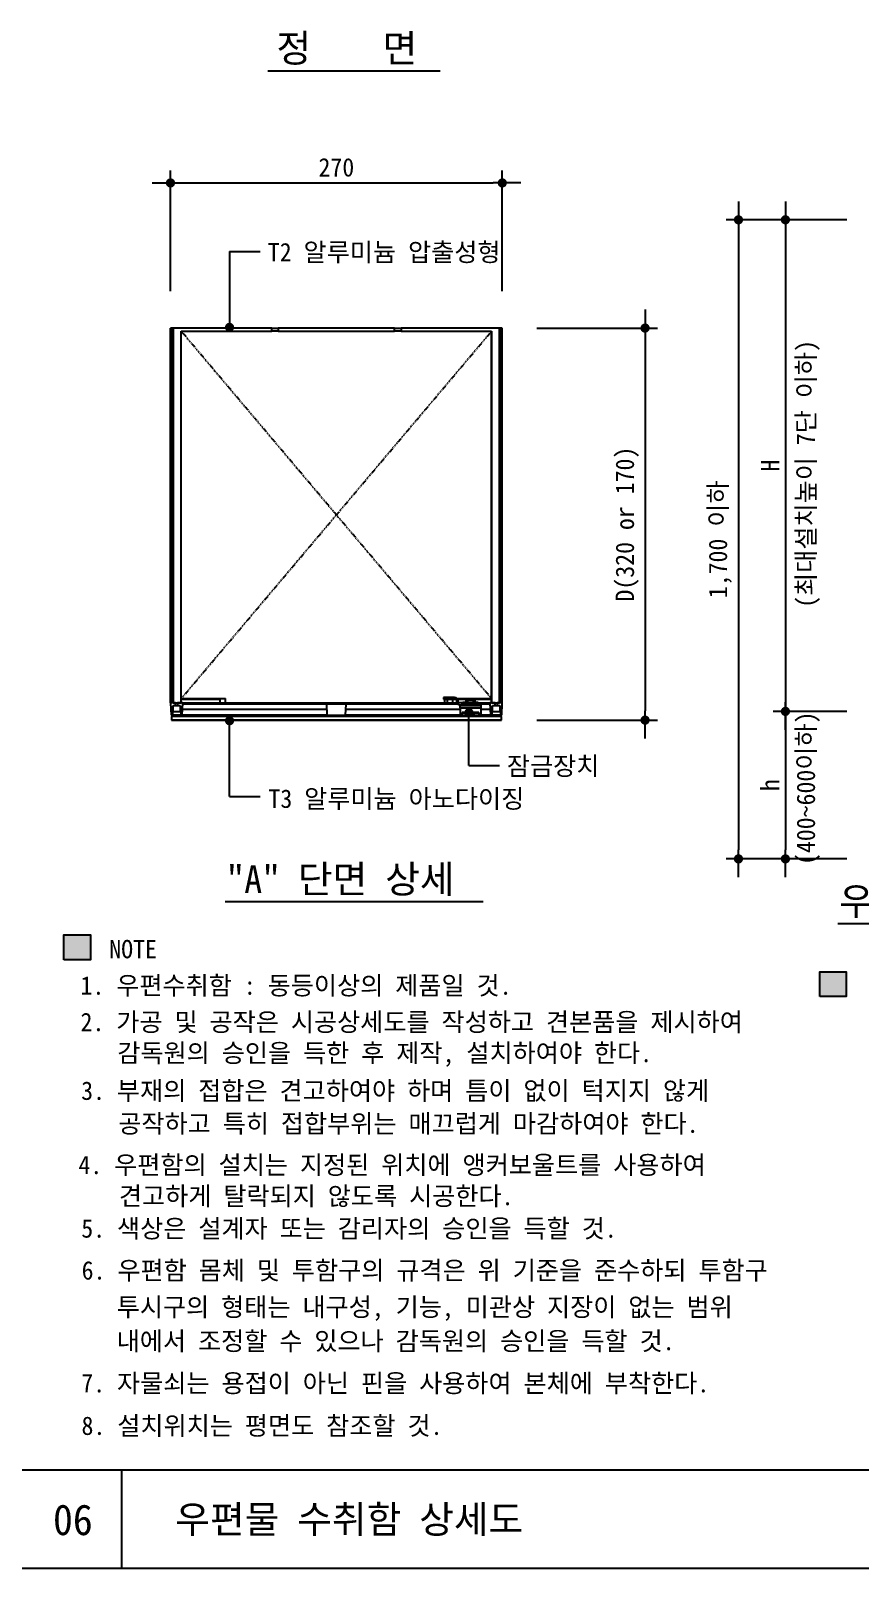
# Model space of a CAD drawing. Header units: millimetres. Extents: x 209 to 75467, y 6568 to 12199.
# Drawn here: x 74028 to 74703, y 6652 to 7903 of the extents above; entities that cross this region are included whole.
import ezdxf

# ---------------------------------------------------------------- set-up
doc = ezdxf.new("R2010")
doc.units = ezdxf.units.MM
doc.header["$MEASUREMENT"] = 0
doc.linetypes.add('CEN', pattern=[62, 60, -1, 0, -1])
doc.linetypes.add('DASHDOT', pattern=[1, 0.5, -0.25, 0, -0.25])
doc.layers.get('0').update_dxf_attribs({"linetype": 'CONTINUOUS'})
for name, color, linetype, lineweight in [('A-DIMS', 7, 'CONTINUOUS', 25), ('A-MKXS-TEXT1', 3, 'CONTINUOUS', 25), ('A-XXXX-TABL', 7, 'CONTINUOUS', 25), ('A-XXXX-TXT1', 3, 'CONTINUOUS', 25)]:
    doc.layers.add(name, color=color, linetype=linetype, lineweight=lineweight)
for name, color, linetype in [('CA-ANNO-TEXT', 3, 'CONTINUOUS'), ('ELEV2', 9, 'CONTINUOUS'), ('GRID', 1, 'CEN'), ('HATC', 9, 'CONTINUOUS'), ('STL', 40, 'CONTINUOUS'), ('SYMB', 7, 'CONTINUOUS'), ('TABL', 7, 'CONTINUOUS')]:
    doc.layers.add(name, color=color, linetype=linetype)
doc.styles.add('HY울릉도L', font='H2GTRE.TTF')
doc.styles.add('돋움', font='')
doc.styles.add('돋움체', font='')
doc.styles.get('돋움').set_extended_font_data('DotumChe')
doc.styles.get('돋움체').set_extended_font_data('DotumChe')
doc.dimstyles.new('CDIM', dxfattribs={"dimtxt": 3, "dimasz": 1.5, "dimexe": 2, "dimexo": 1, "dimgap": 1, "dimtad": 1, "dimdec": 0, "dimrnd": 0.5, "dimzin": 0, "dimdsep": 32, "dimlunit": 6, "dimtxsty": 'HY울릉도L', "dimblk1": '_CIDOT', "dimblk2": '_CIDOT', "dimsah": 1, "dimcen": 5.5, "dimclrd": 2, "dimclre": 2, "dimclrt": 7, "dimadec": 0, "dimazin": 0, "dimtfac": 1, "dimtdec": 0, "dimtix": 1, "dimtmove": 2, "dimatfit": 1, "dimldrblk": '_CIDOT', "dimfxl": 1, "dimtolj": 1, "dimtzin": 0, "dimlwd": -1, "dimarcsym": 0})

# ---------------------------------------------------------------- blocks, each defined once
blk = doc.blocks.new('_CIDOT')
at = {"color": 0, "linetype": 'ByBlock'}
blk.add_line((2, 0), (-1, 0), dxfattribs=at)
at = {"color": 0, "linetype": 'ByBlock', "const_width": 0.5}
blk.add_lwpolyline([(-0.25, 0, 1), (0.25, 0, 1)], format="xyb", close=True, dxfattribs=at)
blk = doc.blocks.new('*D574')
at = {"layer": 'A-DIMS', "lineweight": -2, "transparency": 16777216}
for p, q in [((74439.4, 7660.9), (74537.6, 7660.9)), ((74439.4, 7341.9), (74537.6, 7341.9))]:
    blk.add_line(p, q, dxfattribs=at)
at = {"layer": 'A-DIMS', "transparency": 16777216}
blk.add_line((74527.6, 7653.4), (74527.6, 7349.4), dxfattribs=at)
at = {"layer": 'A-DIMS', "transparency": 16777216, "xscale": 7.5, "yscale": 7.5, "zscale": 7.5}
for p, rotation in [((74527.6, 7660.9), 90), ((74527.6, 7341.9), 270)]:
    blk.add_blockref('_CIDOT', p, dxfattribs=dict(at, rotation=rotation))
at = {"layer": 'A-DIMS', "color": 3, "transparency": 16777216, "insert": (74513.1, 7501.4), "char_height": 15, "attachment_point": 5, "rotation": 90, "style": '돋움체'}
blk.add_mtext('\\A1;D(320 or 170)', dxfattribs=at)
blk = doc.blocks.new('*D575')
at = {"layer": 'A-DIMS', "lineweight": -2, "transparency": 16777216}
for p, q in [((74141.4, 7690.9), (74141.4, 7789)), ((74411.4, 7690.9), (74411.4, 7789))]:
    blk.add_line(p, q, dxfattribs=at)
at = {"layer": 'A-DIMS', "transparency": 16777216}
blk.add_line((74148.9, 7779), (74403.9, 7779), dxfattribs=at)
at = {"layer": 'A-DIMS', "transparency": 16777216, "xscale": 7.5, "yscale": 7.5, "zscale": 7.5, "rotation": 180}
blk.add_blockref('_CIDOT', (74141.4, 7779), dxfattribs=at)
at = {"layer": 'A-DIMS', "transparency": 16777216, "xscale": 7.5, "yscale": 7.5, "zscale": 7.5}
blk.add_blockref('_CIDOT', (74411.4, 7779), dxfattribs=at)
at = {"layer": 'A-DIMS', "color": 3, "transparency": 16777216, "insert": (74276.4, 7791.6), "char_height": 15, "attachment_point": 5, "style": '돋움체'}
blk.add_mtext('\\A1;270', dxfattribs=at)
blk = doc.blocks.new('*D566')
at = {"layer": 'A-DIMS', "lineweight": -2, "transparency": 16777216}
for p, q in [((74691.8, 7349), (74631.8, 7349)), ((74691.8, 7229), (74631.8, 7229))]:
    blk.add_line(p, q, dxfattribs=at)
at = {"layer": 'A-DIMS', "transparency": 16777216}
blk.add_line((74641.8, 7341.5), (74641.8, 7236.5), dxfattribs=at)
at = {"layer": 'A-DIMS', "transparency": 16777216, "xscale": 7.5, "yscale": 7.5, "zscale": 7.5}
for p, rotation in [((74641.8, 7349), 90), ((74641.8, 7229), 270)]:
    blk.add_blockref('_CIDOT', p, dxfattribs=dict(at, rotation=rotation))
at = {"layer": 'A-DIMS', "color": 3, "transparency": 16777216, "insert": (74629.3, 7289), "char_height": 15, "attachment_point": 5, "rotation": 90, "style": '돋움체'}
blk.add_mtext('\\A1;h', dxfattribs=at)
blk = doc.blocks.new('*D558')
at = {"layer": 'A-DIMS', "lineweight": -2, "transparency": 16777216}
for p, q in [((74691.8, 7749), (74631.8, 7749)), ((74691.8, 7349), (74631.8, 7349))]:
    blk.add_line(p, q, dxfattribs=at)
at = {"layer": 'A-DIMS', "transparency": 16777216}
blk.add_line((74641.8, 7741.5), (74641.8, 7356.5), dxfattribs=at)
at = {"layer": 'A-DIMS', "transparency": 16777216, "xscale": 7.5, "yscale": 7.5, "zscale": 7.5}
for p, rotation in [((74641.8, 7749), 90), ((74641.8, 7349), 270)]:
    blk.add_blockref('_CIDOT', p, dxfattribs=dict(at, rotation=rotation))
at = {"layer": 'A-DIMS', "color": 3, "transparency": 16777216, "insert": (74629.3, 7549), "char_height": 15, "attachment_point": 5, "rotation": 90, "style": '돋움체'}
blk.add_mtext('\\A1;H', dxfattribs=at)
blk = doc.blocks.new('*D564')
at = {"layer": 'A-DIMS', "lineweight": -2, "transparency": 16777216}
for p, q in [((74691.8, 7749), (74593.6, 7749)), ((74691.8, 7229), (74593.6, 7229))]:
    blk.add_line(p, q, dxfattribs=at)
at = {"layer": 'A-DIMS', "transparency": 16777216}
blk.add_line((74603.6, 7741.5), (74603.6, 7236.5), dxfattribs=at)
at = {"layer": 'A-DIMS', "transparency": 16777216, "xscale": 7.5, "yscale": 7.5, "zscale": 7.5}
for p, rotation in [((74603.6, 7749), 90), ((74603.6, 7229), 270)]:
    blk.add_blockref('_CIDOT', p, dxfattribs=dict(at, rotation=rotation))
at = {"layer": 'A-DIMS', "color": 3, "transparency": 16777216, "insert": (74588.8, 7489), "char_height": 15, "attachment_point": 5, "rotation": 90, "style": '돋움체'}
blk.add_mtext('\\A1;1,700 이하', dxfattribs=at)

msp = doc.modelspace()

# ---------------------------------------------------------------- hatches: boundary and pattern name
at = {"layer": 'HATC'}
for points in [[(74054.6, 7146.9), (74054.6, 7167.1), (74076.2, 7167.1), (74076.2, 7146.9)], [(74669.8, 7116.9), (74669.8, 7137.1), (74691.3, 7137.1), (74691.3, 7116.9)]]:
    msp.add_hatch(color=256, dxfattribs=at).paths.add_polyline_path(points)

# ---------------------------------------------------------------- linework, layer by layer
at = {"layer": 'A-XXXX-TABL'}
for p, q in [((71504.5, 6731.8), (75178.2, 6731.8)), ((74101.4, 6731.8), (74101.4, 6651.8)), ((71504.5, 6651.8), (75178.2, 6651.8))]:
    msp.add_line(p, q, dxfattribs=at)
at = {"layer": 'ELEV2', "extrusion": (-1.22465e-16, -1, 0)}
for p, q in [((74150.1, 7355.9), (74150.1, 7658.4)), ((74402.7, 7355.9), (74402.7, 7658.4)), ((74402.7, 7658.4), (74402.7, 7355.9)), ((74150.1, 7359.4), (74186.2, 7359.4)), ((74150.1, 7358.9), (74181.9, 7358.9)), ((74181.9, 7355.9), (74181.9, 7358.9)), ((74186.2, 7355.9), (74186.2, 7359.4)), ((74374.8, 7359.4), (74402.7, 7359.4)), ((74375.2, 7358.9), (74402.7, 7358.9))]:
    msp.add_line(p, q, dxfattribs=at)
at = {"layer": 'GRID', "linetype": 'DASHDOT'}
for p, q in [((74150.1, 7658.4), (74402.7, 7359.4)), ((74402.7, 7658.4), (74150.1, 7359.4))]:
    msp.add_line(p, q, dxfattribs=at)
at = {"layer": 'STL', "extrusion": (-1.22465e-16, -1, 0)}
for p, q in [((74141.4, 7355.9), (74141.4, 7660.9)), ((74142.3, 7660.9), (74141.4, 7660.9)), ((74143.1, 7660.9), (74142.3, 7660.9)), ((74142.3, 7355.9), (74142.3, 7660.9)), ((74143.6, 7660.9), (74143.1, 7660.9)), ((74143.1, 7355.9), (74143.1, 7660.9)), ((74223.8, 7660.9), (74143.6, 7660.9)), ((74143.6, 7660.9), (74143.6, 7355.9)), ((74150.1, 7355.9), (74150.1, 7658.4)), ((74150.1, 7658.4), (74223.8, 7658.4)), ((74223.8, 7658.4), (74223.8, 7660.9)), ((74223.8, 7660.9), (74229, 7660.9)), ((74229, 7658.4), (74223.8, 7658.4)), ((74323.8, 7660.9), (74229, 7660.9)), ((74229, 7660.9), (74229, 7658.4)), ((74229, 7658.4), (74323.8, 7658.4)), ((74323.8, 7658.4), (74323.8, 7660.9)), ((74323.8, 7660.9), (74329, 7660.9)), ((74329, 7658.4), (74323.8, 7658.4)), ((74329, 7660.9), (74329, 7658.4)), ((74409.2, 7660.9), (74329, 7660.9)), ((74329, 7658.4), (74402.7, 7658.4)), ((74409.2, 7355.9), (74409.2, 7660.9)), ((74409.7, 7660.9), (74409.2, 7660.9)), ((74410.5, 7660.9), (74409.7, 7660.9)), ((74409.7, 7355.9), (74409.7, 7660.9)), ((74410.5, 7660.9), (74410.5, 7355.9)), ((74411.4, 7660.9), (74410.5, 7660.9)), ((74411.4, 7355.9), (74411.4, 7660.9)), ((74141.4, 7355.9), (74142.3, 7355.9)), ((74141.4, 7355.9), (74141.9, 7345.9)), ((74145.6, 7355.9), (74141.4, 7355.9)), ((74143.6, 7355.9), (74150.1, 7355.9)), ((74145.6, 7353.9), (74145.6, 7355.9)), ((74147.2, 7355.9), (74147.2, 7353.9)), ((74151.4, 7355.9), (74147.2, 7355.9)), ((74150.9, 7345.9), (74151.4, 7355.9)), ((74151.4, 7355.9), (74374.5, 7355.9)), ((74365.6, 7360.4), (74363.6, 7360.4)), ((74363.6, 7360.4), (74363.6, 7358.9)), ((74363.6, 7358.9), (74365.6, 7358.9)), ((74364.6, 7355.9), (74364.6, 7358.9)), ((74372.6, 7360.4), (74365.6, 7360.4)), ((74365.6, 7358.9), (74365.6, 7360.4)), ((74365.6, 7358.9), (74374.1, 7358.9)), ((74366.7, 7355.9), (74366.7, 7358.9)), ((74370.9, 7358.9), (74370.9, 7355.9)), ((74374.1, 7358.9), (74374.1, 7357.4)), ((74375.6, 7355.9), (74375.6, 7357.4)), ((74382.5, 7355.9), (74375.6, 7355.9)), ((74379.3, 7356.5), (74391.8, 7356.5)), ((74379.3, 7356.5), (74379.3, 7355.9)), ((74383.3, 7358.4), (74381.8, 7358.4)), ((74381.8, 7358.4), (74381.8, 7356.5)), ((74388.5, 7355.9), (74382.5, 7355.9)), ((74383.3, 7356.5), (74383.3, 7358.4)), ((74383.3, 7358.4), (74387.8, 7358.4)), ((74387.8, 7358.4), (74387.8, 7356.5)), ((74389.3, 7358.4), (74387.8, 7358.4)), ((74391.9, 7355.9), (74388.5, 7355.9)), ((74389.3, 7356.5), (74389.3, 7358.4)), ((74391.8, 7356.5), (74391.8, 7355.9)), ((74391.9, 7354.6), (74391.9, 7355.9)), ((74391.9, 7355.9), (74393.9, 7355.9)), ((74393.9, 7355.9), (74401.4, 7355.9)), ((74393.9, 7355.9), (74393.9, 7354.4)), ((74401.4, 7355.9), (74401.9, 7345.9)), ((74405.6, 7355.9), (74401.4, 7355.9)), ((74402.7, 7355.9), (74409.2, 7355.9)), ((74405.6, 7353.9), (74405.6, 7355.9)), ((74407.2, 7355.9), (74407.2, 7353.9)), ((74411.4, 7355.9), (74407.2, 7355.9)), ((74410.5, 7355.9), (74411.4, 7355.9)), ((74410.9, 7345.9), (74411.4, 7355.9)), ((74141.9, 7345.9), (74142.9, 7345.9)), ((74142.2, 7344.9), (74142.2, 7342.2)), ((74410.7, 7344.9), (74142.2, 7344.9)), ((74142.9, 7348.9), (74142.9, 7345.9)), ((74142.9, 7348.9), (74143.5, 7348.9)), ((74142.9, 7345.9), (74142.9, 7348.9)), ((74149.9, 7345.9), (74142.9, 7345.9)), ((74142.9, 7345.9), (74142.9, 7345.9)), ((74143.5, 7353.9), (74145.6, 7353.9)), ((74143.5, 7348.9), (74143.5, 7353.9)), ((74143.5, 7348.9), (74149.3, 7348.9)), ((74145.6, 7353.9), (74147.2, 7353.9)), ((74147.2, 7353.9), (74149.3, 7353.9)), ((74149.3, 7353.9), (74149.3, 7348.9)), ((74149.3, 7348.9), (74149.9, 7348.9)), ((74149.9, 7348.9), (74149.9, 7345.9)), ((74149.9, 7348.9), (74149.9, 7345.9)), ((74149.9, 7345.9), (74149.9, 7345.9)), ((74149.9, 7345.9), (74150.9, 7345.9)), ((74268.9, 7345.9), (74150.9, 7345.9)), ((74151.1, 7350.9), (74268.7, 7350.9)), ((74375.5, 7354.9), (74151.3, 7354.9)), ((74284.3, 7354.9), (74268.5, 7354.9)), ((74268.9, 7345.9), (74268.5, 7354.9)), ((74268.9, 7345.9), (74283.9, 7345.9)), ((74283.9, 7345.9), (74284.3, 7354.9)), ((74377.2, 7345.9), (74283.9, 7345.9)), ((74284.1, 7350.9), (74377.2, 7350.9)), ((74377.1, 7354.4), (74378.2, 7354.4)), ((74377.2, 7354.3), (74393.9, 7354.3)), ((74377.2, 7351.8), (74377.2, 7354.3)), ((74377.2, 7351.8), (74377.2, 7344.9)), ((74377.2, 7351.8), (74393.9, 7351.8)), ((74393.6, 7352.1), (74377.5, 7352.1)), ((74393.6, 7354.6), (74378.6, 7354.6)), ((74392.3, 7348.1), (74378.7, 7348.1)), ((74378.7, 7345.5), (74378.7, 7348.1)), ((74378.7, 7345.5), (74392.3, 7345.5)), ((74379.2, 7347.8), (74391.8, 7347.8)), ((74391.8, 7345.8), (74379.2, 7345.8)), ((74382.8, 7345.8), (74382.8, 7347.8)), ((74383.6, 7347.4), (74383.6, 7347.8)), ((74387.4, 7347.4), (74383.6, 7347.4)), ((74383.6, 7347), (74387.4, 7347)), ((74383.6, 7346.1), (74383.6, 7347)), ((74387.4, 7346.1), (74383.6, 7346.1)), ((74387.4, 7347.8), (74387.4, 7347.4)), ((74387.4, 7347), (74387.4, 7346.1)), ((74388.2, 7347.8), (74388.2, 7345.8)), ((74392.3, 7348.1), (74392.3, 7345.5)), ((74393.9, 7354.4), (74393.8, 7354.4)), ((74401.5, 7354.9), (74393.9, 7354.9)), ((74393.9, 7354.3), (74393.9, 7351.8)), ((74393.9, 7351.8), (74393.9, 7344.9)), ((74393.9, 7350.9), (74401.7, 7350.9)), ((74401.9, 7345.9), (74393.9, 7345.9)), ((74401.9, 7345.9), (74402.9, 7345.9)), ((74402.9, 7348.9), (74402.9, 7345.9)), ((74402.9, 7348.9), (74403.5, 7348.9)), ((74402.9, 7345.9), (74402.9, 7348.9)), ((74409.9, 7345.9), (74402.9, 7345.9)), ((74402.9, 7345.9), (74402.9, 7345.9)), ((74403.5, 7353.9), (74405.6, 7353.9)), ((74403.5, 7348.9), (74403.5, 7353.9)), ((74403.5, 7348.9), (74409.3, 7348.9)), ((74405.6, 7353.9), (74407.2, 7353.9)), ((74407.2, 7353.9), (74409.3, 7353.9)), ((74409.3, 7353.9), (74409.3, 7348.9)), ((74409.3, 7348.9), (74409.9, 7348.9)), ((74409.9, 7348.9), (74409.9, 7345.9)), ((74409.9, 7348.9), (74409.9, 7345.9)), ((74409.9, 7345.9), (74409.9, 7345.9)), ((74409.9, 7345.9), (74410.9, 7345.9)), ((74410.7, 7342.2), (74410.7, 7344.9)), ((74142.2, 7342.2), (74142.2, 7342.1)), ((74142.2, 7342.2), (74410.7, 7342.2)), ((74142.2, 7342.1), (74410.7, 7342.1)), ((74142.2, 7342.1), (74142.2, 7341.9)), ((74142.2, 7341.9), (74410.7, 7341.9)), ((74410.7, 7342.1), (74410.7, 7342.2)), ((74410.7, 7341.9), (74410.7, 7342.1))]:
    msp.add_line(p, q, dxfattribs=at)
at = {"layer": 'STL'}
for centre, start, end in [((74372.6, 7357.4), 0, 90), ((74377.1, 7357.4), 180, 270)]:
    msp.add_arc(centre, 3, start, end, dxfattribs=at)
for points, knots in [([(74377.2, 7354.3), (74377.2, 7354.3), (74377.2, 7354.4), (74377.2, 7354.4), (74377.2, 7354.4), (74377.2, 7354.4)], [-0.4773098, -0.4773098, -0.4773098, -0.4773098, -0.362452, -0.362452, -0.3421177, -0.3421177, -0.3421177, -0.3421177]), ([(74377.5, 7352.1), (74377.5, 7352.1), (74377.5, 7352.1), (74377.4, 7352.1), (74377.4, 7352.1), (74377.4, 7352.1), (74377.3, 7352.1), (74377.3, 7352.1), (74377.3, 7352), (74377.2, 7352), (74377.2, 7351.9), (74377.2, 7351.9), (74377.2, 7351.8), (74377.2, 7351.8)], [-0.0008057, -0.0008057, -0.0008057, -0.0008057, 0, 0, 0.0662536, 0.0662536, 0.1322859, 0.1322859, 0.2521989, 0.2521989, 0.3676908, 0.3676908, 0.4810469, 0.4810469, 0.4810469, 0.4810469]), ([(74378.6, 7354.6), (74378.5, 7354.6), (74378.5, 7354.6), (74378.4, 7354.6), (74378.3, 7354.5), (74378.3, 7354.5), (74378.2, 7354.5), (74378.2, 7354.4)], [1.525835, 1.525835, 1.525835, 1.525835, 1.6779198, 1.6779198, 1.8117946, 1.8117946, 1.9008273, 1.9008273, 1.9008273, 1.9008273]), ([(74379.2, 7347.8), (74379.1, 7347.8), (74379, 7347.8), (74378.9, 7347.9), (74378.9, 7347.9), (74378.8, 7348), (74378.8, 7348), (74378.7, 7348.1), (74378.7, 7348.1), (74378.7, 7348.1)], [1.6838967, 1.6838967, 1.6838967, 1.6838967, 1.868967, 1.868967, 2.0194979, 2.0194979, 2.1386863, 2.1386863, 2.2367746, 2.2367746, 2.2367746, 2.2367746]), ([(74378.7, 7345.5), (74378.7, 7345.6), (74378.7, 7345.6), (74378.8, 7345.7), (74378.8, 7345.7), (74378.9, 7345.8), (74378.9, 7345.8), (74379, 7345.8), (74379.1, 7345.8), (74379.2, 7345.8)], [0, 0, 0, 0, 0.0980883, 0.0980883, 0.2172767, 0.2172767, 0.3678076, 0.3678076, 0.5528779, 0.5528779, 0.5528779, 0.5528779]), ([(74392.3, 7348.1), (74392.3, 7348.1), (74392.3, 7348.1), (74392.2, 7348), (74392.2, 7348), (74392.1, 7347.9), (74392.1, 7347.9), (74392, 7347.8), (74391.9, 7347.8), (74391.8, 7347.8)], [0, 0, 0, 0, 0.0980883, 0.0980883, 0.2172767, 0.2172767, 0.3678076, 0.3678076, 0.5528779, 0.5528779, 0.5528779, 0.5528779]), ([(74391.8, 7345.8), (74391.9, 7345.8), (74392, 7345.8), (74392.1, 7345.8), (74392.1, 7345.8), (74392.2, 7345.7), (74392.2, 7345.7), (74392.3, 7345.6), (74392.3, 7345.6), (74392.3, 7345.5)], [1.6838967, 1.6838967, 1.6838967, 1.6838967, 1.868967, 1.868967, 2.0194979, 2.0194979, 2.1386863, 2.1386863, 2.2367746, 2.2367746, 2.2367746, 2.2367746]), ([(74393.6, 7354.6), (74393.6, 7354.6), (74393.6, 7354.6), (74393.6, 7354.6), (74393.6, 7354.6), (74393.6, 7354.6), (74393.7, 7354.6), (74393.7, 7354.6), (74393.7, 7354.5), (74393.8, 7354.5), (74393.8, 7354.4), (74393.8, 7354.4), (74393.9, 7354.3), (74393.9, 7354.3)], [-0.477708, -0.477708, -0.477708, -0.477708, -0.4769138, -0.4769138, -0.413209, -0.413209, -0.3496297, -0.3496297, -0.2308476, -0.2308476, -0.1147624, -0.1147624, 0, 0, 0, 0]), ([(74393.6, 7352.1), (74393.6, 7352.1), (74393.6, 7352.1), (74393.6, 7352.1), (74393.6, 7352.1), (74393.6, 7352.1), (74393.7, 7352.1), (74393.7, 7352.1), (74393.7, 7352), (74393.8, 7352), (74393.8, 7351.9), (74393.8, 7351.9), (74393.9, 7351.8), (74393.9, 7351.8)], [-0.4812049, -0.4812049, -0.4812049, -0.4812049, -0.4804002, -0.4804002, -0.4142357, -0.4142357, -0.3482921, -0.3482921, -0.2285403, -0.2285403, -0.1132037, -0.1132037, 0, 0, 0, 0])]:
    msp.add_open_spline(points, degree=3, knots=knots, dxfattribs=at)
at = {"layer": 'SYMB'}
for p, q in [((74189.5, 7723.2), (74189.5, 7661.5)), ((74189.5, 7723.2), (74214.4, 7723.2)), ((74384.3, 7304.9), (74384.3, 7347.9)), ((74189.5, 7279.7), (74189.5, 7341.4)), ((74384.3, 7304.9), (74409.2, 7304.9)), ((74189.5, 7279.7), (74214.4, 7279.7))]:
    msp.add_line(p, q, dxfattribs=at)
at = {"layer": 'SYMB', "const_width": 3.75}
for points in [[(74187.6, 7661.5, -1), (74191.3, 7661.5, -1)], [(74187.6, 7341.4, 1), (74191.3, 7341.4, 1)], [(74382.4, 7347.9, 1), (74386.2, 7347.9, 1)]]:
    msp.add_lwpolyline(points, format="xyb", close=True, dxfattribs=at)
at = {"layer": 'TABL', "linetype": 'ByBlock'}
for p, q in [((74220.7, 7870.3), (74360.9, 7870.3)), ((74185.9, 7194.2), (74395.8, 7194.2)), ((74684.4, 7176.3), (75063, 7176.3))]:
    msp.add_line(p, q, dxfattribs=at)
at = {"layer": 'TABL'}
for points in [[(74054.6, 7146.9), (74054.6, 7167.1), (74076.2, 7167.1), (74076.2, 7146.9)], [(74669.8, 7116.9), (74669.8, 7137.1), (74691.3, 7137.1), (74691.3, 7116.9)]]:
    msp.add_lwpolyline(points, close=True, dxfattribs=at)

# ---------------------------------------------------------------- texts
at = {"layer": 'A-MKXS-TEXT1', "style": '돋움체'}
for s, height, p in [('T2 알루미늄 압출성형', 15, (74220.6, 7715.2)), ('잠금장치', 15, (74415.1, 7297.1)), ('T3 알루미늄 아노다이징', 15, (74221.1, 7270.5)), ('NOTE', 15, (74091.6, 7148.1)), (' 1. 우편수취함 : 동등이상의 제품일 것.', 15, (74058.5, 7118.5)), (' 2. 가공 및 공작은 시공상세도를 작성하고 견본품을 제시하여', 15, (74058.5, 7088.8)), ('감독원의 승인을 득한 후 제작, 설치하여야 한다.', 15, (74098.1, 7063.6)), ('3. 부재의 접합은 견고하여야 하며 틈이 없이 턱지지 않게', 15, (74068.7, 7032.9)), ('공작하고 특히 접합부위는 매끄럽게 마감하여야 한다.', 15, (74098.9, 7006.1)), ('    4. 우편함의 설치는 지정된 위치에 앵커보울트를 사용하여', 15, (74027.7, 6972.5)), ('견고하게 탈락되지 않도록 시공한다.', 15, (74099.4, 6947.2)), ('5. 색상은 설계자 또는 감리자의 승인을 득할 것. ', 15, (74068.8, 6920.8)), ('6. 우편함 몸체 및 투함구의 규격은 위 기준을 준수하되 투함구', 15, (74069.1, 6886.7)), ('투시구의 형태는 내구성, 기능, 미관상 지장이 없는 범위', 15, (74097.6, 6856.9)), ('내에서 조정할 수 있으나 감독원의 승인을 득할 것.', 15, (74097.6, 6829.2)), ('7. 자물쇠는 용접이 아닌 핀을 사용하여 본체에 부착한다.', 15, (74068.8, 6794.9)), ('8. 설치위치는 평면도 참조할 것.', 15, (74069, 6760.3)), ('우편물 수취함 상세도', 22.5, (74145.3, 6680.4))]:
    msp.add_text(s, height=height, dxfattribs=at).set_placement(p)
at = {"layer": 'A-XXXX-TXT1', "style": '돋움체'}
for s, p in [('정    면', (74227.6, 7877.4)), ('"A" 단면 상세', (74186.9, 7201.3)), ('우편물 수취함 설치예시도', (74685.4, 7183.4))]:
    msp.add_text(s, height=22.5, dxfattribs=at).set_placement(p)
at = {"layer": 'A-XXXX-TXT1', "style": '돋움'}
for s, p in [('(최대설치높이 7단 이하)', (74665.9, 7433.3)), ('(400~600이하)', (74665.9, 7224))]:
    msp.add_text(s, height=15, rotation=90, dxfattribs=at).set_placement(p)
at = {"layer": 'CA-ANNO-TEXT', "style": '돋움체'}
msp.add_text('06', height=25, dxfattribs=at).set_placement((74045.8, 6678.8))

# ---------------------------------------------------------------- dimensions: what is measured, and where the dimension line sits
at = {"layer": 'A-DIMS'}
dim = msp.add_linear_dim(base=(74411.4, 7779), p1=(74141.4, 7685.9), p2=(74411.4, 7685.9), dimstyle='CDIM', override={"dimscale": 5, "dimtxsty": '돋움체', "dimclrd": 256, "dimclre": 256, "dimclrt": 3}, dxfattribs=at)
dim.commit()
dim.dimension.update_dxf_attribs({"geometry": '*D575', "text_midpoint": (74276.4, 7791.6)})
for base, p1, p2, text, picture, middle in [((74603.6, 7229), (74696.8, 7749), (74696.8, 7229), '1,700 이하', '*D564', (74588.8, 7489)), ((74641.8, 7349), (74696.8, 7749), (74696.8, 7349), 'H', '*D558', (74629.3, 7549)), ((74527.6, 7341.9), (74434.4, 7660.9), (74434.4, 7341.9), 'D(320 or 170)', '*D574', (74513.1, 7501.4)), ((74641.8, 7229), (74696.8, 7349), (74696.8, 7229), 'h', '*D566', (74629.3, 7289))]:
    dim = msp.add_linear_dim(base=base, p1=p1, p2=p2, angle=90, text=text, dimstyle='CDIM', override={"dimscale": 5, "dimtxsty": '돋움체', "dimclrd": 256, "dimclre": 256, "dimclrt": 3}, dxfattribs=at)
    dim.commit()
    dim.dimension.update_dxf_attribs({"geometry": picture, "text_midpoint": middle})

doc.saveas('drawing.dxf')
